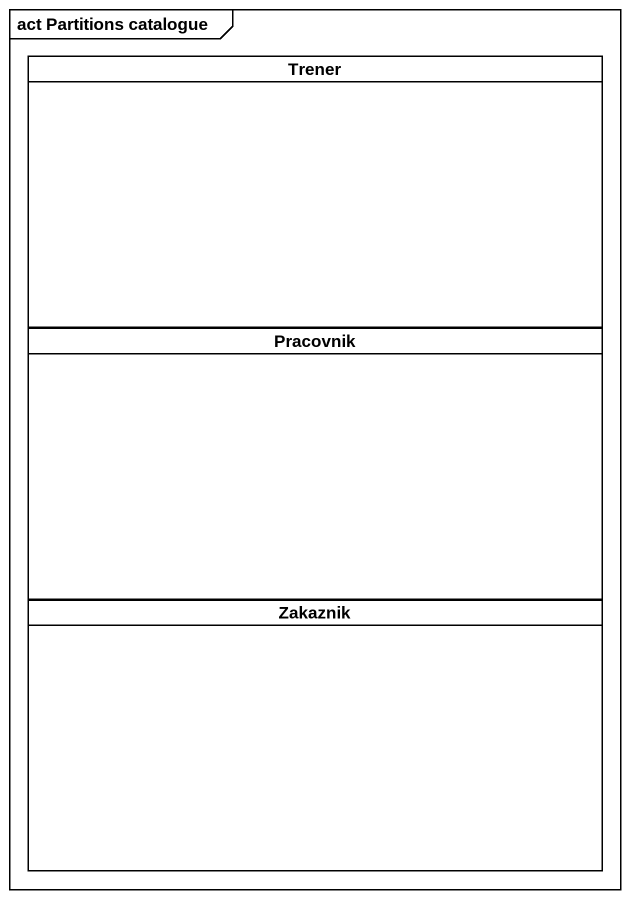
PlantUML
@startuml
mainframe act Partitions catalogue
hide empty description
state Trener <<partition>>
state Pracovnik <<partition>>
state Zakaznik <<partition>>
@enduml
